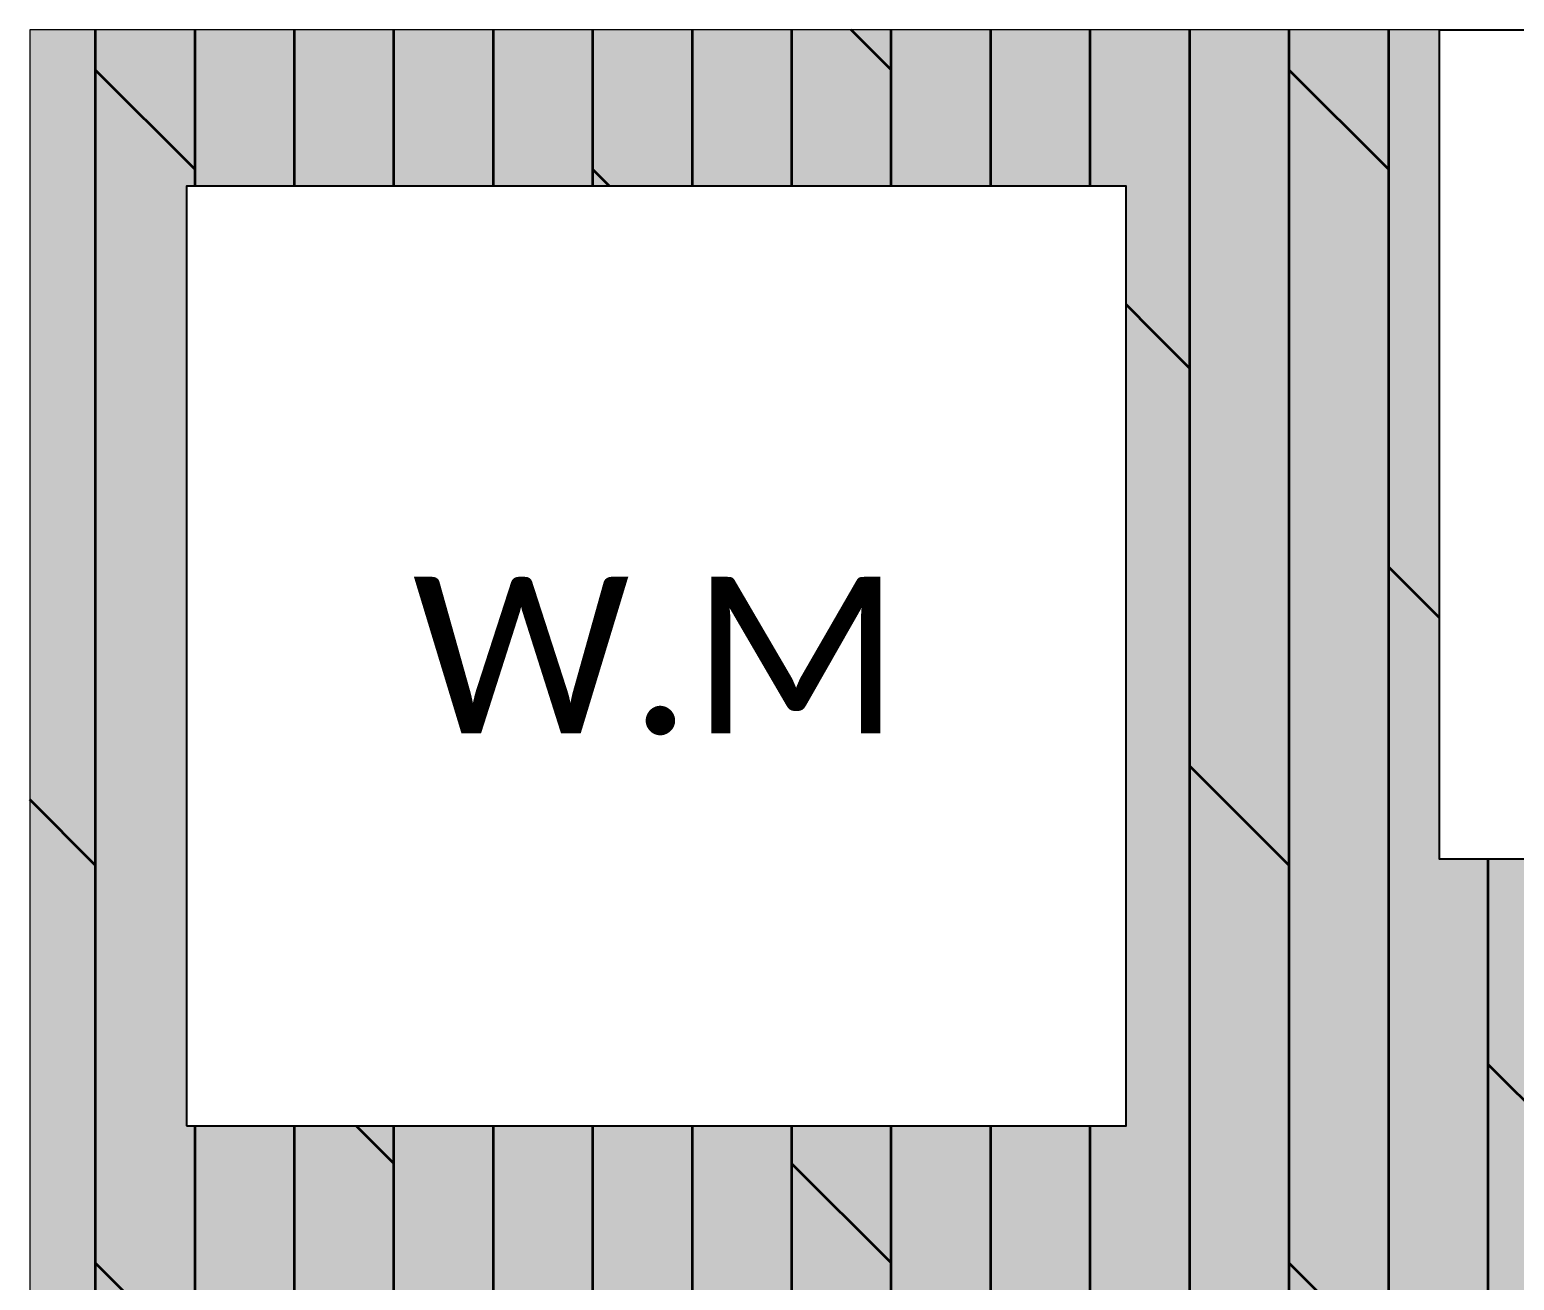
# Model space of a CAD drawing. Header units: millimetres. Extents: x -620 to 19192, y -4765 to 14690.
# Drawn here: x 6200 to 7148, y -799 to 0 of the extents above; entities that cross this region are included whole.
import ezdxf

# ---------------------------------------------------------------- set-up
doc = ezdxf.new("R2010")
doc.units = ezdxf.units.MM
doc.header["$LTSCALE"] = 150
doc.set_wipeout_variables(frame=1)
doc.layers.add('ad-Furniture', color=8, linetype='Continuous')
doc.layers.add('ad-Landscape', color=7, linetype='Continuous', lineweight=35, true_color=0x007f00)
doc.layers.add('ad-Verandah', color=7, linetype='Continuous', true_color=0xa57c52)
doc.styles.get("Standard").update_dxf_attribs({"font": 'calibril.ttf'})

# ---------------------------------------------------------------- blocks, each defined once
blk = doc.blocks.new('6 BCDFGHJKX_Typical Floor plan$0$zw$6679')
blk.add_wipeout([(0, 0), (990, 0), (990, -529.61), (0, -529.61)])
blk.add_lwpolyline([(990, -529.61), (0, -529.61), (0, 0), (990, 0)], close=True)
blk = doc.blocks.new('zw$3FE3')
blk.add_wipeout([(-300, -300), (-300, 300), (300, 300), (300, -300)])
at = {"layer": 'ad-Furniture'}
blk.add_lwpolyline([(-300, -300), (300, -300), (300, 300), (-300, 300)], close=True, dxfattribs=at)
at = {"layer": 'ad-Furniture', "insert": (0, 0), "char_height": 100, "width": 393.1886, "attachment_point": 5, "bg_fill": 2}
blk.add_mtext('\\pxqc;W.M', dxfattribs=at)
blk = doc.blocks.new('zw$D46D')
at = {"layer": 'ad-Furniture'}
for name, p in [('6 BCDFGHJKX_Typical Floor plan$0$zw$6679', (7100, 0)), ('zw$3FE3', (6600, -400))]:
    blk.add_blockref(name, p, dxfattribs=at)
blk = doc.blocks.new('zw$959F')
at = {"transparency": 33554559}
h = blk.add_hatch(color=43, dxfattribs=at)
h.dxf.hatch_style = 1
h.paths.add_polyline_path([(1520, -8875), (0, -8875), (0, -13620), (-5920, -13620), (-5920, -15670), (1520, -15670)])
at = {"layer": 'ad-Landscape', "transparency": 33554687}
h = blk.add_hatch(dxfattribs=at)
h.set_pattern_fill('DOLMIT', color=44, scale=10, angle=90)
h.set_pattern_definition([(90, (-1096435.54, 661200.024), (-63.5, 5e-14), []), (135, (-1096435.54, 661200.02), (-126.999913, -126.999913), [89.80256, -179.605122])])
h.paths.add_polyline_path([(1520, -8875), (0, -8875), (0, -13620), (-5920, -13620), (-5920, -15670), (1520, -15670)])
at = {"layer": 'ad-Verandah', "lineweight": 9}
blk.add_lwpolyline([(1520, -8875), (0, -8875), (0, -13620), (-5920, -13620), (-5920, -15670), (1520, -15670)], close=True, dxfattribs=at)

msp = doc.modelspace()

# ---------------------------------------------------------------- block references
at = {"layer": 'ad-Verandah'}
msp.add_blockref('zw$959F', (12120, 13620), dxfattribs=at)

# ---------------------------------------------------------------- next in the draw order: block references
at = {"layer": 'ad-Furniture'}
msp.add_blockref('zw$D46D', (0, 0), dxfattribs=at)

doc.saveas('drawing.dxf')
